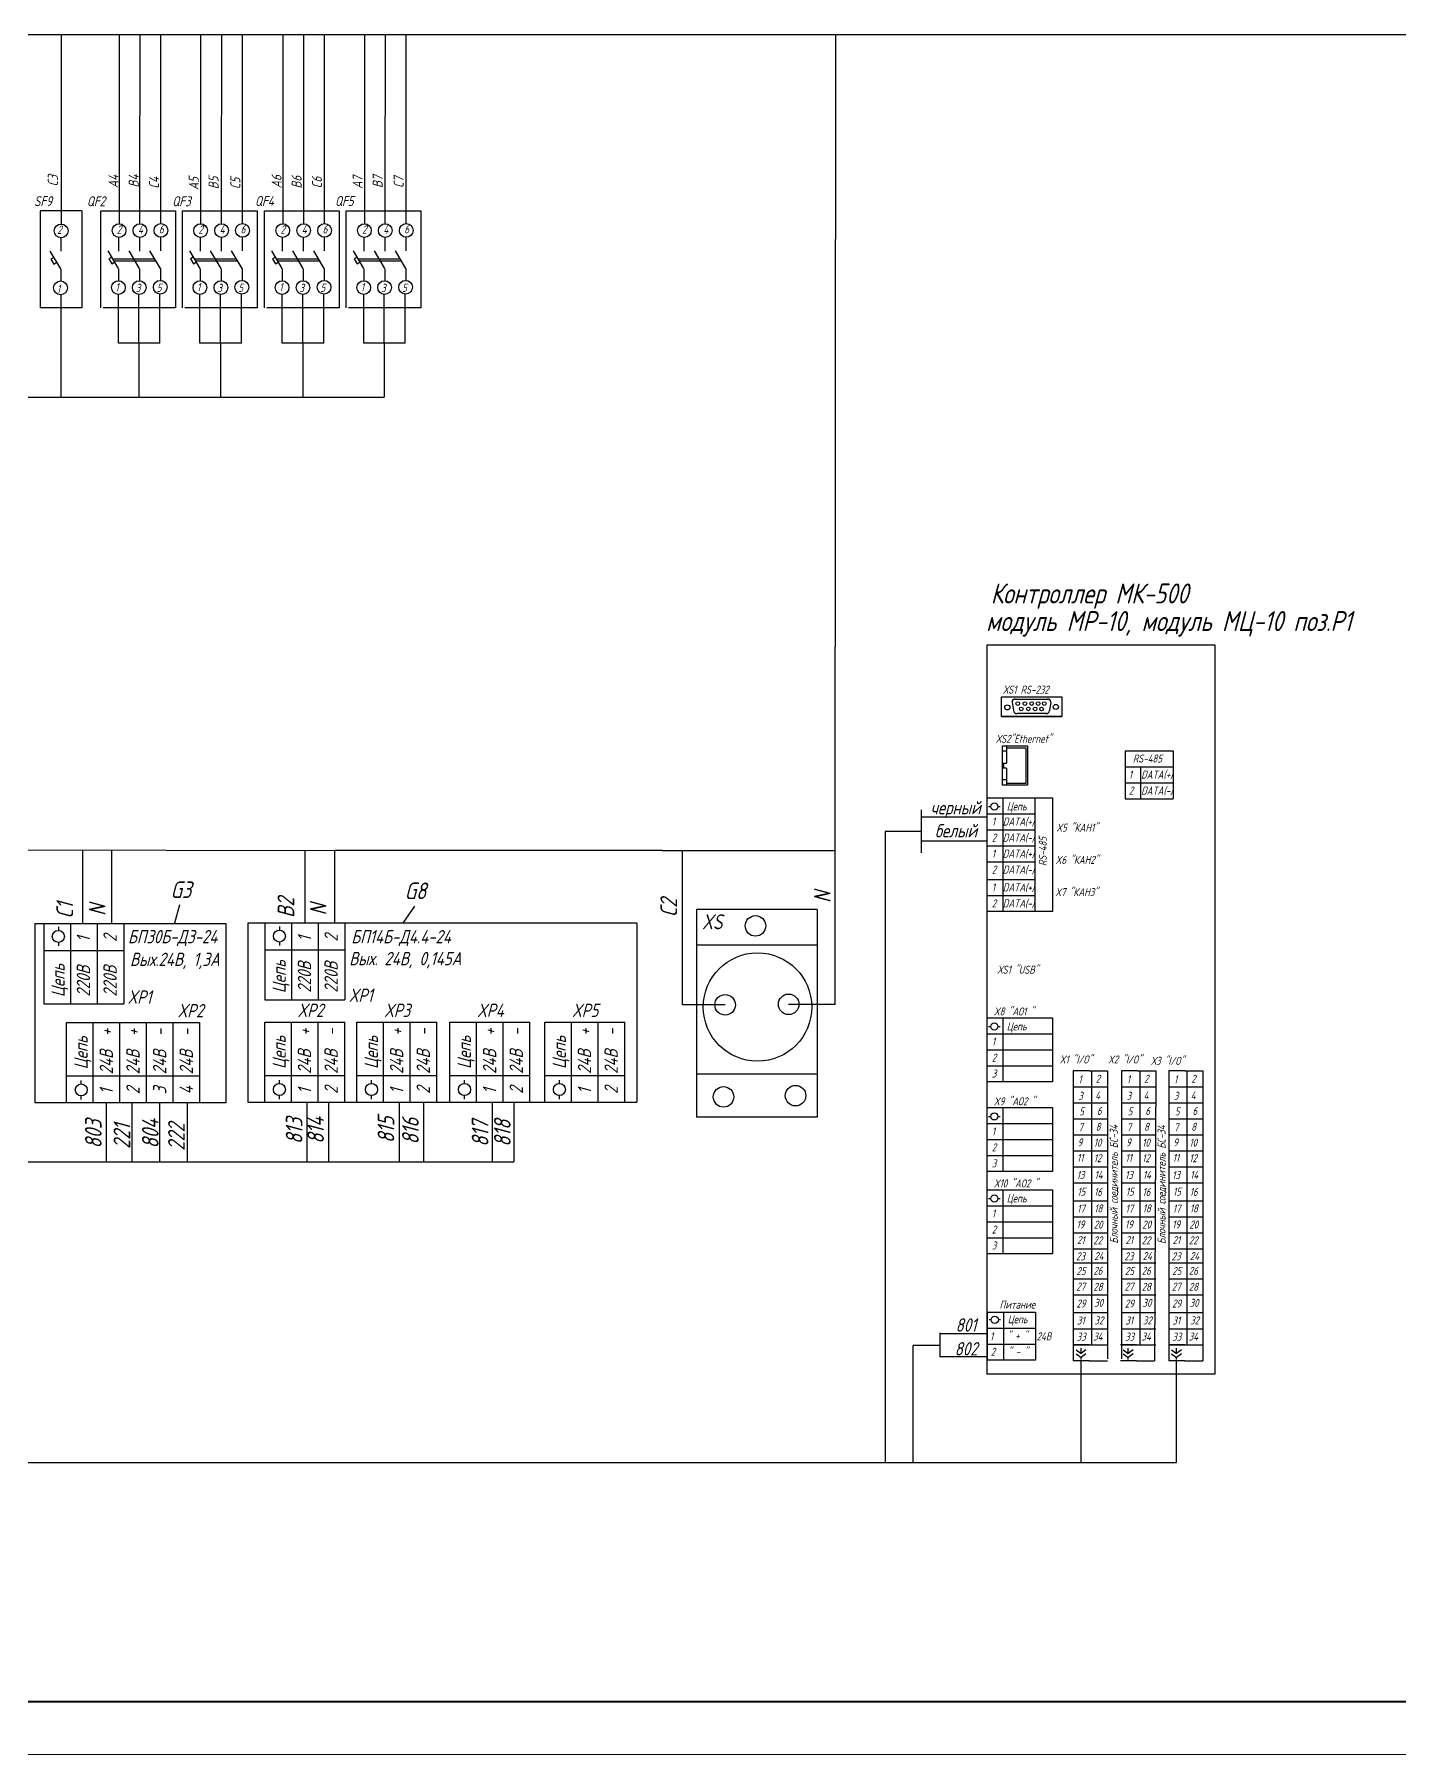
# Model space of a CAD drawing. Extents: x 88 to 760, y 580 to 1055.
# Drawn here: x 236.3 to 441.1, y 580.3 to 838.3 of the extents above; entities that cross this region are included whole.
import ezdxf

# ---------------------------------------------------------------- set-up
doc = ezdxf.new("R2010")
doc.units = 0
doc.header["$LTSCALE"] = 20
doc.header["$MEASUREMENT"] = 0
doc.layers.get('0').update_dxf_attribs({"linetype": 'CONTINUOUS'})
doc.layers.add('1', color=7, linetype='CONTINUOUS')
doc.layers.add('АСУТП', color=7, linetype='CONTINUOUS')
for name, color, linetype, lineweight in [('MAIN', 7, 'CONTINUOUS', 50), ('Основная', 7, 'CONTINUOUS', 50), ('Тонкая', 7, 'CONTINUOUS', 20)]:
    doc.layers.add(name, color=color, linetype=linetype, lineweight=lineweight)
doc.styles.add('GOST тип А', font='', dxfattribs={"oblique": 15})
doc.styles.get("Standard").update_dxf_attribs({"font": '', "oblique": 15, "height": 2.5})
doc.styles.add('АСУТП', font='', dxfattribs={"oblique": 15})
doc.styles.add('стиль1', font='isocpeur.ttf', dxfattribs={"width": 0.8, "oblique": 15, "height": 3.5})
doc.styles.get('GOST тип А').set_extended_font_data('GOST type A')
doc.styles.get('Standard').set_extended_font_data('GOST type A')
doc.styles.get('АСУТП').set_extended_font_data('GOST type A')

msp = doc.modelspace()

# ---------------------------------------------------------------- linework, layer by layer
at = {"ltscale": 0.1}
for p, q in [((240.35, 838.3, 1), (240.35, 809.85, 1)), ((240.29, 799.27, 1), (240.29, 783.89, 1))]:
    msp.add_line(p, q, dxfattribs=at)
for p, q in [((249.08, 809.88, 1), (249.08, 838.3, 1)), ((255.31, 809.93, 1), (255.31, 838.3, 1)), ((261.32, 809.88, 1), (261.32, 838.3, 1)), ((267.55, 809.93, 1), (267.55, 838.3, 1)), ((273.63, 809.88, 1), (273.63, 838.3, 1)), ((276.72, 809.89, 1), (276.72, 838.3, 1)), ((279.86, 809.93, 1), (279.86, 838.3, 1)), ((285.87, 809.88, 1), (285.87, 838.3, 1)), ((292.1, 809.93, 1), (292.1, 838.3, 1)), ((252.17, 809.89, 1), (252.17, 813.98, 1)), ((264.41, 809.89, 1), (264.41, 813.98, 1)), ((288.96, 809.89, 1), (288.96, 813.98, 1)), ((237.22, 811.84, 1), (237.22, 797.3, 1)), ((243.44, 811.84, 1), (237.22, 811.84, 1)), ((246.32, 797.3, 1), (246.32, 811.84, 1)), ((246.32, 811.84, 1), (257.49, 811.84, 1)), ((257.49, 811.84, 1), (257.49, 797.3, 1)), ((258.56, 797.3, 1), (258.56, 811.84, 1)), ((258.56, 811.84, 1), (269.73, 811.84, 1)), ((269.73, 811.84, 1), (269.73, 797.3, 1)), ((270.87, 797.3, 1), (270.87, 811.84, 1)), ((270.87, 811.84, 1), (282.05, 811.84, 1)), ((282.05, 811.84, 1), (282.05, 797.3, 1)), ((283.11, 797.3, 1), (283.11, 811.84, 1)), ((283.11, 811.84, 1), (294.29, 811.84, 1)), ((294.29, 811.84, 1), (294.29, 797.3, 1)), ((240.28, 807.79, 1), (240.28, 805.76, 1)), ((248.95, 807.83, 1), (248.95, 805.8, 1)), ((252.09, 807.83, 1), (252.09, 805.8, 1)), ((255.24, 807.87, 1), (255.24, 805.84, 1)), ((261.19, 807.83, 1), (261.19, 805.8, 1)), ((264.33, 807.83, 1), (264.33, 805.8, 1)), ((267.48, 807.87, 1), (267.48, 805.84, 1)), ((273.51, 807.83, 1), (273.51, 805.8, 1)), ((276.64, 807.83, 1), (276.64, 805.8, 1)), ((279.79, 807.87, 1), (279.79, 805.84, 1)), ((285.75, 807.83, 1), (285.75, 805.8, 1)), ((288.89, 807.83, 1), (288.89, 805.8, 1)), ((292.03, 807.87, 1), (292.03, 805.84, 1)), ((240.28, 803.13, 1), (238.72, 805.8, 1)), ((248.95, 803.17, 1), (247.39, 805.84, 1)), ((252.09, 803.17, 1), (250.53, 805.84, 1)), ((255.24, 803.17, 1), (253.67, 805.84, 1)), ((261.19, 803.17, 1), (259.63, 805.84, 1)), ((264.33, 803.17, 1), (262.77, 805.84, 1)), ((267.48, 803.17, 1), (265.91, 805.84, 1)), ((273.51, 803.17, 1), (271.95, 805.84, 1)), ((276.64, 803.17, 1), (275.08, 805.84, 1)), ((279.79, 803.17, 1), (278.23, 805.84, 1)), ((285.75, 803.17, 1), (284.19, 805.84, 1)), ((288.89, 803.17, 1), (287.32, 805.84, 1)), ((292.03, 803.17, 1), (290.47, 805.84, 1)), ((239.26, 804.84, 1), (238.83, 804.6, 1)), ((238.83, 804.6, 1), (239.28, 803.85, 1)), ((239.28, 803.85, 1), (239.7, 804.11, 1)), ((240.28, 803.09, 1), (240.28, 801.3, 1)), ((247.93, 804.88, 1), (247.5, 804.64, 1)), ((247.5, 804.64, 1), (247.96, 803.89, 1)), ((247.96, 803.89, 1), (248.37, 804.15, 1)), ((248.11, 804.62, 1), (251.25, 804.62, 1)), ((248.27, 804.35, 1), (251.4, 804.35, 1)), ((248.95, 803.13, 1), (248.95, 801.34, 1)), ((251.25, 804.62, 1), (254.39, 804.62, 1)), ((251.42, 804.35, 1), (254.55, 804.35, 1)), ((252.09, 803.13, 1), (252.09, 801.34, 1)), ((255.24, 803.17, 1), (255.24, 801.38, 1)), ((260.17, 804.88, 1), (259.74, 804.64, 1)), ((259.74, 804.64, 1), (260.2, 803.89, 1)), ((260.2, 803.89, 1), (260.61, 804.15, 1)), ((260.35, 804.62, 1), (263.49, 804.62, 1)), ((260.52, 804.35, 1), (263.64, 804.35, 1)), ((261.19, 803.13, 1), (261.19, 801.34, 1)), ((263.49, 804.62, 1), (266.63, 804.62, 1)), ((263.66, 804.35, 1), (266.79, 804.35, 1)), ((264.33, 803.13, 1), (264.33, 801.34, 1)), ((267.48, 803.17, 1), (267.48, 801.38, 1)), ((272.49, 804.88, 1), (272.06, 804.64, 1)), ((272.06, 804.64, 1), (272.51, 803.89, 1)), ((272.51, 803.89, 1), (272.92, 804.15, 1)), ((272.66, 804.62, 1), (275.8, 804.62, 1)), ((272.83, 804.35, 1), (275.96, 804.35, 1)), ((273.51, 803.13, 1), (273.51, 801.34, 1)), ((275.8, 804.62, 1), (278.94, 804.62, 1)), ((275.97, 804.35, 1), (279.1, 804.35, 1)), ((276.64, 803.13, 1), (276.64, 801.34, 1)), ((279.79, 803.17, 1), (279.79, 801.38, 1)), ((284.73, 804.88, 1), (284.3, 804.64, 1)), ((284.3, 804.64, 1), (284.75, 803.89, 1)), ((284.75, 803.89, 1), (285.17, 804.15, 1)), ((284.9, 804.62, 1), (288.04, 804.62, 1)), ((285.07, 804.35, 1), (288.2, 804.35, 1)), ((285.75, 803.13, 1), (285.75, 801.34, 1)), ((288.04, 804.62, 1), (291.18, 804.62, 1)), ((288.21, 804.35, 1), (291.34, 804.35, 1)), ((288.89, 803.13, 1), (288.89, 801.34, 1)), ((292.03, 803.17, 1), (292.03, 801.38, 1)), ((243.44, 797.3, 1), (237.22, 797.3, 1)), ((257.49, 797.3, 1), (246.65, 797.3, 1)), ((248.93, 791.96, 1), (248.93, 799.29, 1)), ((252.02, 791.96, 1), (252.02, 799.29, 1)), ((255.16, 791.96, 1), (255.16, 799.33, 1)), ((269.73, 797.3, 1), (258.89, 797.3, 1)), ((261.17, 791.96, 1), (261.17, 799.29, 1)), ((264.26, 791.96, 1), (264.26, 799.29, 1)), ((267.4, 791.96, 1), (267.4, 799.33, 1)), ((282.05, 797.3, 1), (271.21, 797.3, 1)), ((273.48, 791.96, 1), (273.48, 799.29, 1)), ((276.57, 791.96, 1), (276.57, 799.29, 1)), ((279.72, 791.96, 1), (279.72, 799.33, 1)), ((294.29, 797.3, 1), (283.45, 797.3, 1)), ((285.73, 791.96, 1), (285.73, 799.29, 1)), ((288.81, 791.96, 1), (288.81, 799.29, 1)), ((291.96, 791.96, 1), (291.96, 799.33, 1)), ((243.53, 715.96, 1), (243.53, 704.91, 1)), ((247.9, 715.91, 1), (247.9, 704.91, 1)), ((276.93, 704.97, 1), (276.93, 715.92, 1)), ((281.41, 704.97, 1), (281.41, 715.91, 1)), ((335.61, 707.03, 1), (335.61, 675.88, 1)), ((353.7, 707.03, 1), (335.61, 707.03, 1)), ((277.17, 678.05, 1), (277.17, 669.21, 1)), ((280.42, 678.05, 1), (280.42, 669.21, 1)), ((291.04, 678.05, 1), (291.04, 669.21, 1)), ((304.99, 678.05, 1), (304.99, 669.21, 1)), ((308.24, 678.05, 1), (308.24, 669.21, 1)), ((353.7, 675.88, 1), (335.61, 675.88, 1)), ((372.15, 643.44, 1), (379.15, 643.44, 1)), ((372.15, 640, 1), (379.24, 640, 1))]:
    msp.add_line(p, q)
at = {"lineweight": 30}
for p, q in [((379.15, 746.68, 1), (379.15, 637.33, 1)), ((413.43, 746.68, 1), (379.15, 746.68, 1)), ((413.43, 637.33, 1), (413.43, 746.68, 1)), ((379.44, 722.48, 1), (379.75, 722.48, 1)), ((380.83, 722.48, 1), (381.15, 722.48, 1)), ((239.93, 704.43, 1), (239.93, 703.9, 1)), ((273.08, 704.49, 1), (273.08, 703.96, 1)), ((239.93, 702.1, 1), (239.93, 701.58, 1)), ((273.08, 702.16, 1), (273.08, 701.64, 1)), ((379.44, 689.49, 1), (379.75, 689.49, 1)), ((380.83, 689.49, 1), (381.15, 689.49, 1)), ((243.37, 680.88, 1), (243.37, 681.4, 1)), ((273.08, 680.94, 1), (273.08, 681.46, 1)), ((286.89, 680.94, 1), (286.89, 681.46, 1)), ((300.84, 680.94, 1), (300.84, 681.46, 1)), ((315.07, 680.94, 1), (315.07, 681.46, 1)), ((243.37, 678.55, 1), (243.37, 679.08, 1)), ((273.08, 678.61, 1), (273.08, 679.14, 1)), ((286.89, 678.61, 1), (286.89, 679.14, 1)), ((300.84, 678.61, 1), (300.84, 679.14, 1)), ((315.07, 678.61, 1), (315.07, 679.14, 1)), ((379.44, 676.01, 1), (379.75, 676.01, 1)), ((380.83, 676.01, 1), (381.15, 676.01, 1)), ((379.44, 663.69, 1), (379.75, 663.69, 1)), ((380.83, 663.69, 1), (381.15, 663.69, 1)), ((379.81, 645.49, 1), (379.5, 645.49, 1)), ((381.21, 645.49, 1), (380.89, 645.49, 1)), ((413.43, 637.33, 1), (379.15, 637.33, 1))]:
    msp.add_line(p, q, dxfattribs=at)
at = {"lineweight": 30, "ltscale": 0.5}
for p, q in [((399.91, 730.85, 1), (399.91, 723.64, 1)), ((399.91, 730.85, 1), (407.11, 730.85, 1)), ((407.11, 730.85, 1), (407.11, 723.64, 1)), ((399.91, 728.45, 1), (407.11, 728.45, 1)), ((402.2, 728.45, 1), (402.2, 723.64, 1)), ((379.15, 723.8, 1), (389.03, 723.8, 1)), ((381.55, 723.8, 1), (381.55, 716.59, 1)), ((386.35, 723.8, 1), (386.35, 716.59, 1)), ((389.03, 723.8, 1), (389.03, 716.59, 1)), ((399.91, 723.64, 1), (407.11, 723.64, 1)), ((379.15, 721.4, 1), (386.35, 721.4, 1)), ((369.31, 718.73, 1), (363.91, 718.73, 1)), ((381.55, 718.99, 1), (381.55, 709.39, 1)), ((386.35, 718.99, 1), (386.35, 709.39, 1)), ((389.03, 718.99, 1), (389.03, 709.39, 1)), ((379.15, 716.6, 1), (386.35, 716.6, 1)), ((379.15, 711.53, 1), (386.35, 711.53, 1)), ((381.55, 711.53, 1), (381.55, 706.73, 1)), ((386.35, 711.53, 1), (386.35, 706.73, 1)), ((389.03, 711.53, 1), (389.03, 706.73, 1)), ((237.74, 704.91, 1), (237.74, 692.91, 1)), ((241.74, 704.91, 1), (241.74, 692.91, 1)), ((249.74, 704.91, 1), (249.74, 692.91, 1)), ((270.89, 704.97, 1), (270.89, 693.49, 1)), ((274.89, 704.97, 1), (274.89, 693.49, 1)), ((282.89, 704.97, 1), (282.89, 693.49, 1)), ((389.03, 706.73, 1), (379.15, 706.73, 1)), ((237.74, 700.91, 1), (249.74, 700.91, 1)), ((270.89, 700.97, 1), (282.89, 700.97, 1)), ((237.74, 692.91, 1), (249.74, 692.91, 1)), ((270.89, 693.49, 1), (282.89, 693.49, 1)), ((241.17, 678.07, 1), (241.17, 690.07, 1)), ((241.17, 690.07, 1), (261.17, 690.07, 1)), ((245.17, 678.07, 1), (245.17, 690.07, 1)), ((261.17, 678.07, 1), (261.17, 690.07, 1)), ((270.89, 678.13, 1), (270.89, 690.13, 1)), ((270.89, 690.13, 1), (282.89, 690.13, 1)), ((274.89, 678.13, 1), (274.89, 690.13, 1)), ((282.89, 678.13, 1), (282.89, 690.13, 1)), ((284.7, 678.13, 1), (284.7, 690.13, 1)), ((284.7, 690.13, 1), (296.7, 690.13, 1)), ((288.7, 678.13, 1), (288.7, 690.13, 1)), ((296.7, 678.13, 1), (296.7, 690.13, 1)), ((298.65, 678.13, 1), (298.65, 690.13, 1)), ((298.65, 690.13, 1), (310.65, 690.13, 1)), ((302.65, 678.13, 1), (302.65, 690.13, 1)), ((310.65, 678.13, 1), (310.65, 690.13, 1)), ((312.88, 678.13, 1), (312.88, 690.13, 1)), ((312.88, 690.13, 1), (324.88, 690.13, 1)), ((316.88, 678.13, 1), (316.88, 690.13, 1)), ((324.88, 678.13, 1), (324.88, 690.13, 1)), ((379.15, 690.8, 1), (389.03, 690.8, 1)), ((381.55, 690.8, 1), (381.55, 681.2, 1)), ((389.03, 690.8, 1), (389.03, 681.2, 1)), ((379.15, 688.4, 1), (389.03, 688.4, 1)), ((241.17, 682.07, 1), (261.17, 682.07, 1)), ((270.89, 682.13, 1), (282.89, 682.13, 1)), ((284.7, 682.13, 1), (296.7, 682.13, 1)), ((298.65, 682.13, 1), (310.65, 682.13, 1)), ((312.88, 682.13, 1), (324.88, 682.13, 1)), ((389.03, 681.2, 1), (379.15, 681.2, 1)), ((394.52, 682.82, 1), (397.25, 682.82, 1)), ((394.85, 682.82, 1), (394.85, 641.73, 1)), ((401.78, 682.82, 1), (404.51, 682.82, 1)), ((402.11, 682.82, 1), (402.11, 641.73, 1)), ((408.86, 682.82, 1), (411.58, 682.82, 1)), ((409.18, 682.82, 1), (409.18, 641.73, 1)), ((379.15, 677.33, 1), (389.03, 677.33, 1)), ((381.55, 677.33, 1), (381.55, 667.73, 1)), ((389.03, 677.33, 1), (389.03, 667.73, 1)), ((379.15, 674.93, 1), (389.03, 674.93, 1)), ((389.03, 667.73, 1), (379.15, 667.73, 1)), ((379.15, 665.01, 1), (389.03, 665.01, 1)), ((381.55, 665.01, 1), (381.55, 655.41, 1)), ((389.03, 665.01, 1), (389.03, 655.41, 1)), ((379.15, 662.61, 1), (389.03, 662.61, 1)), ((389.03, 655.41, 1), (379.15, 655.41, 1)), ((379.24, 646.65, 1), (386.44, 646.65, 1)), ((379.24, 646.65, 1), (379.24, 639.45, 1)), ((381.64, 646.65, 1), (381.64, 639.45, 1)), ((386.44, 646.65, 1), (386.44, 639.45, 1)), ((379.24, 644.25, 1), (386.44, 644.25, 1)), ((394.52, 641.73, 1), (397.25, 641.73, 1)), ((401.6, 641.73, 1), (404.32, 641.73, 1)), ((408.86, 641.73, 1), (411.58, 641.73, 1)), ((386.44, 639.45, 1), (379.24, 639.45, 1)), ((394.52, 639.33, 1), (397.25, 639.33, 1)), ((401.6, 639.33, 1), (404.32, 639.33, 1)), ((408.86, 639.33, 1), (411.58, 639.33, 1))]:
    msp.add_line(p, q, dxfattribs=at)
at = {"ltscale": 0.5}
for p, q in [((399.91, 726.05, 1), (407.11, 726.05, 1)), ((399.91, 726.04, 1), (407.11, 726.04, 1)), ((369.31, 721.99, 1), (369.31, 715.55, 1)), ((379.15, 720.87, 1), (369.31, 720.87, 1)), ((379.17, 717.29, 1), (369.42, 717.29, 1)), ((379.15, 719, 1), (386.35, 719, 1)), ((379.15, 718.99, 1), (386.35, 718.99, 1)), ((379.15, 714.19, 1), (386.35, 714.19, 1)), ((379.15, 714.19, 1), (386.35, 714.19, 1)), ((379.15, 709.13, 1), (386.35, 709.13, 1)), ((379.15, 709.13, 1), (386.35, 709.13, 1)), ((245.74, 704.91, 1), (245.74, 692.91, 1)), ((278.89, 704.97, 1), (278.89, 693.49, 1)), ((249.17, 678.07, 1), (249.17, 690.07, 1)), ((257.17, 678.07, 1), (257.17, 690.07, 1)), ((278.89, 678.13, 1), (278.89, 690.13, 1)), ((292.7, 678.13, 1), (292.7, 690.13, 1)), ((306.65, 678.13, 1), (306.65, 690.13, 1)), ((320.88, 678.13, 1), (320.88, 690.13, 1)), ((379.15, 686, 1), (389.03, 686, 1)), ((379.15, 683.6, 1), (389.03, 683.6, 1)), ((379.15, 672.53, 1), (389.03, 672.53, 1)), ((379.15, 670.13, 1), (389.03, 670.13, 1)), ((379.15, 660.21, 1), (389.03, 660.21, 1)), ((379.15, 657.81, 1), (389.03, 657.81, 1)), ((379.24, 641.85, 1), (386.44, 641.85, 1))]:
    msp.add_line(p, q, dxfattribs=at)
at = {"color": 7, "linetype": 'Continuous'}
msp.add_line((258.09, 707.74, 1), (257.35, 704.99, 1), dxfattribs=at)
at = {"linetype": 'Continuous', "lineweight": 30}
for p, q in [((236.39, 704.91, 1), (236.39, 678.07, 1)), ((265.08, 704.91, 1), (236.39, 704.91, 1)), ((265.08, 678.07, 1), (265.08, 704.91, 1)), ((268.34, 704.97, 1), (268.34, 678.13, 1)), ((326.67, 704.97, 1), (268.34, 704.97, 1)), ((326.67, 704.97, 1), (326.67, 678.13, 1)), ((236.39, 678.07, 1), (265.08, 678.07, 1)), ((268.34, 678.13, 1), (326.67, 678.13, 1))]:
    msp.add_line(p, q, dxfattribs=at)
at = {"lineweight": -3, "ltscale": 0.5}
msp.add_line((253.17, 678.07, 1), (253.17, 690.07, 1), dxfattribs=at)
for centre, radius in [((240.35, 808.82, 1), 1.03), ((249.03, 808.86, 1), 1.03), ((252.17, 808.86, 1), 1.03), ((255.31, 808.9, 1), 1.03), ((261.27, 808.86, 1), 1.03), ((264.41, 808.86, 1), 1.03), ((267.55, 808.9, 1), 1.03), ((273.58, 808.86, 1), 1.03), ((276.72, 808.86, 1), 1.03), ((279.86, 808.9, 1), 1.03), ((285.82, 808.86, 1), 1.03), ((288.96, 808.86, 1), 1.03), ((292.1, 808.9, 1), 1.03), ((240.26, 800.28, 1), 1.03), ((248.93, 800.32, 1), 1.03), ((252.07, 800.32, 1), 1.03), ((255.21, 800.36, 1), 1.03), ((261.17, 800.32, 1), 1.03), ((264.31, 800.32, 1), 1.03), ((267.45, 800.36, 1), 1.03), ((273.48, 800.32, 1), 1.03), ((276.62, 800.32, 1), 1.03), ((279.77, 800.36, 1), 1.03), ((285.73, 800.32, 1), 1.03), ((288.86, 800.32, 1), 1.03), ((292.01, 800.36, 1), 1.03), ((344.47, 704.58, 1), 1.54), ((339.92, 692.74, 1), 1.54), ((349.44, 692.82, 1), 1.54), ((339.68, 678.93, 1), 1.54), ((350.48, 679.12, 1), 1.54)]:
    msp.add_circle(centre, radius)
at = {"linetype": 'Continuous', "lineweight": 30}
for centre, radius in [((380.29, 722.48, 1), 0.54), ((239.93, 703, 1), 0.9), ((273.08, 703.06, 1), 0.9), ((380.29, 689.49, 1), 0.54), ((243.37, 679.98, 1), 0.9), ((273.08, 680.04, 1), 0.9), ((286.89, 680.04, 1), 0.9), ((300.84, 680.04, 1), 0.9), ((315.07, 680.04, 1), 0.9), ((380.29, 676.01, 1), 0.54), ((380.29, 663.69, 1), 0.54), ((380.35, 645.49, 1), 0.54)]:
    msp.add_circle(centre, radius, dxfattribs=at)
at = {"layer": '1', "color": 7, "linetype": 'Continuous', "lineweight": 30}
for p, q in [((183.85, 838.3, 1), (321.46, 838.3, 1)), ((321.46, 838.3, 1), (612.43, 838.3, 1)), ((356.42, 715.91, 1), (356.51, 838.14, 1)), ((160.83, 783.89, 1), (288.81, 783.89, 1)), ((382.96, 738.13, 1), (383.16, 736.88, 1)), ((383.31, 738.6, 1), (388.4, 738.6, 1)), ((388.75, 738.13, 1), (388.54, 736.88, 1)), ((381.34, 735.98, 1), (390.39, 735.98, 1)), ((388.08, 736.42, 1), (383.71, 736.42, 1)), ((382.11, 730.79, 1), (381.5, 730.79, 1)), ((382.11, 731.59, 1), (382.11, 729.01, 1)), ((381.66, 729.01, 1), (382.11, 729.01, 1)), ((381.66, 729.01, 1), (381.66, 728.25, 1)), ((382.11, 728.25, 1), (381.66, 728.25, 1)), ((382.11, 728.25, 1), (382.11, 725.68, 1)), ((382.11, 726.48, 1), (381.5, 726.48, 1)), ((363.91, 718.73, 1), (363.91, 624.08, 1)), ((153.3, 716.07, 1), (281.41, 715.91, 1)), ((330.49, 715.91, 1), (281.41, 715.91, 1)), ((330.49, 715.91, 1), (356.42, 715.91, 1)), ((156.79, 669.21, 1), (308.24, 669.21, 1)), ((308.24, 669.21, 1), (308.24, 669.21, 1)), ((372.15, 639.87, 1), (372.15, 643.53, 1)), ((368.1, 624.08, 1), (368.1, 641.66, 1)), ((372.1, 641.66, 1), (368.1, 641.66, 1)), ((393.29, 624.08, 1), (393.29, 639.33, 1)), ((407.63, 624.08, 1), (407.63, 639.33, 1)), ((132.1, 624.08, 1), (407.63, 624.08, 1))]:
    msp.add_line(p, q, dxfattribs=at)
at = {"layer": '1', "color": 7, "linetype": 'Continuous'}
for p, q in [((252.17, 813.98, 1), (252.19, 838.3, 1)), ((264.41, 813.98, 1), (264.43, 838.3, 1)), ((288.96, 813.98, 1), (288.98, 838.3, 1)), ((243.44, 811.84, 1), (243.44, 797.3, 1)), ((255.16, 791.96, 1), (248.93, 791.96, 1)), ((252.02, 791.96, 1), (252.02, 783.89, 1)), ((267.4, 791.96, 1), (261.17, 791.96, 1)), ((264.26, 791.96, 1), (264.26, 783.89, 1)), ((279.72, 791.96, 1), (273.48, 791.96, 1)), ((276.57, 791.96, 1), (276.57, 783.89, 1)), ((291.96, 791.96, 1), (285.73, 791.96, 1)), ((288.81, 791.96, 1), (288.81, 783.89, 1)), ((382.11, 731.27, 1), (385, 731.27, 1)), ((385, 731.27, 1), (385, 725.92, 1)), ((385, 725.92, 1), (382.11, 725.92, 1)), ((333.51, 692.74, 1), (333.51, 715.91, 1)), ((356.42, 692.82, 1), (356.42, 715.91, 1)), ((353.7, 707.03, 1), (353.7, 675.88, 1)), ((335.61, 701.75, 1), (353.7, 701.75, 1)), ((339.92, 692.74, 1), (333.51, 692.74, 1)), ((349.44, 692.82, 1), (356.42, 692.82, 1)), ((335.61, 682.37, 1), (353.7, 682.37, 1)), ((294.71, 678.05, 1), (294.71, 669.21, 1))]:
    msp.add_line(p, q, dxfattribs=at)
at = {"layer": '1', "color": 7, "linetype": 'Continuous', "lineweight": 30, "elevation": 1}
for points in [[(381.34, 738.93), (390.39, 738.93), (390.39, 735.98), (381.34, 735.98)], [(385.28, 731.59), (385.28, 725.68), (381.5, 725.68), (381.5, 731.59)]]:
    msp.add_lwpolyline(points, close=True, dxfattribs=at)
at = {"layer": '1', "color": 7, "linetype": 'Continuous', "lineweight": 30}
for centre in [(383.81, 737.93, 1), (384.87, 737.93, 1), (385.89, 737.93, 1), (386.85, 737.92, 1), (387.78, 737.92, 1), (384.33, 737.12, 1), (385.39, 737.12, 1), (386.41, 737.12, 1), (387.37, 737.11, 1)]:
    msp.add_circle(centre, 0.277, dxfattribs=at)
at = {"layer": '1', "color": 7, "linetype": 'Continuous'}
for centre, radius in [((382.24, 737.35, 1), 0.381), ((389.51, 737.43, 1), 0.381), ((344.78, 692.41, 1), 8.13)]:
    msp.add_circle(centre, radius, dxfattribs=at)
at = {"layer": '1', "color": 7, "linetype": 'Continuous', "lineweight": 30}
for centre, radius, start, end in [((383.37, 738.19, 1), 0.42, 81.433, 188.1188), ((388.33, 738.19, 1), 0.42, 351.8812, 98.567), ((383.67, 736.92, 1), 0.506, 185.1215, 275.1957), ((388.04, 736.92, 1), 0.506, 264.8043, 354.8785)]:
    msp.add_arc(centre, radius, start, end, dxfattribs=at)
at = {"layer": 'MAIN', "color": 7, "linetype": 'Continuous', "lineweight": -3}
for p, q in [((293.35, 707.56, 1), (291.56, 704.96, 1)), ((247.12, 678.07, 1), (247.12, 669.21, 1)), ((250.94, 678.07, 1), (250.94, 669.21, 1)), ((255.1, 678.07, 1), (255.1, 669.21, 1)), ((259.24, 678.12, 1), (259.24, 669.21, 1))]:
    msp.add_line(p, q, dxfattribs=at)
at = {"layer": 'АСУТП', "lineweight": 30, "ltscale": 0.5}
for p, q in [((392.12, 682.82, 1), (392.12, 639.33, 1)), ((394.52, 682.82, 1), (392.12, 682.82, 1)), ((397.25, 682.82, 1), (397.25, 639.65, 1)), ((399.38, 682.82, 1), (399.38, 639.65, 1)), ((401.78, 682.82, 1), (399.38, 682.82, 1)), ((404.51, 682.82, 1), (404.32, 639.33, 1)), ((406.46, 682.82, 1), (406.46, 639.33, 1)), ((408.86, 682.82, 1), (406.46, 682.82, 1)), ((411.58, 682.82, 1), (411.58, 639.33, 1)), ((392.12, 641.73, 1), (397.25, 641.73, 1)), ((394.52, 641.73, 1), (392.12, 641.73, 1)), ((392.55, 641, 1), (393.29, 640.46, 1)), ((392.55, 640.4, 1), (393.29, 639.86, 1)), ((394.03, 641, 1), (393.29, 640.46, 1)), ((394.03, 640.4, 1), (393.29, 639.86, 1)), ((401.6, 641.73, 1), (399.2, 641.73, 1)), ((399.38, 641.73, 1), (404.51, 641.73, 1)), ((399.62, 641, 1), (400.37, 640.46, 1)), ((399.62, 640.4, 1), (400.37, 639.86, 1)), ((401.11, 641, 1), (400.37, 640.46, 1)), ((401.11, 640.4, 1), (400.37, 639.86, 1)), ((406.46, 641.73, 1), (411.58, 641.73, 1)), ((408.86, 641.73, 1), (406.46, 641.73, 1)), ((406.88, 641, 1), (407.63, 640.46, 1)), ((406.88, 640.4, 1), (407.63, 639.86, 1)), ((408.37, 641, 1), (407.63, 640.46, 1)), ((408.37, 640.4, 1), (407.63, 639.86, 1)), ((394.52, 639.33, 1), (392.12, 639.33, 1)), ((401.6, 639.33, 1), (399.2, 639.33, 1)), ((408.86, 639.33, 1), (406.46, 639.33, 1))]:
    msp.add_line(p, q, dxfattribs=at)
at = {"layer": 'АСУТП', "ltscale": 0.5}
for p, q in [((392.12, 680.42, 1), (397.25, 680.42, 1)), ((399.38, 680.42, 1), (404.51, 680.42, 1)), ((406.46, 680.42, 1), (411.58, 680.42, 1)), ((392.12, 678.02, 1), (397.25, 678.02, 1)), ((399.38, 678.02, 1), (404.51, 678.02, 1)), ((406.46, 678.02, 1), (411.58, 678.02, 1)), ((392.12, 675.62, 1), (397.25, 675.62, 1)), ((399.38, 675.62, 1), (404.51, 675.62, 1)), ((406.46, 675.62, 1), (411.58, 675.62, 1)), ((392.12, 673.22, 1), (397.25, 673.22, 1)), ((399.38, 673.22, 1), (404.51, 673.22, 1)), ((406.46, 673.22, 1), (411.58, 673.22, 1)), ((392.12, 670.82, 1), (397.25, 670.82, 1)), ((392.12, 668.42, 1), (397.25, 668.42, 1)), ((399.38, 670.82, 1), (404.51, 670.82, 1)), ((399.38, 668.42, 1), (404.51, 668.42, 1)), ((406.46, 670.82, 1), (411.58, 670.82, 1)), ((406.46, 668.42, 1), (411.58, 668.42, 1)), ((392.12, 666.02, 1), (397.25, 666.02, 1)), ((399.38, 666.02, 1), (404.51, 666.02, 1)), ((406.46, 666.02, 1), (411.58, 666.02, 1)), ((392.12, 663.33, 1), (397.25, 663.33, 1)), ((399.38, 663.33, 1), (404.51, 663.33, 1)), ((406.46, 663.33, 1), (411.58, 663.33, 1)), ((392.12, 660.93, 1), (397.25, 660.93, 1)), ((399.38, 660.93, 1), (404.51, 660.93, 1)), ((406.46, 660.93, 1), (411.58, 660.93, 1)), ((392.12, 658.53, 1), (397.25, 658.53, 1)), ((399.38, 658.53, 1), (404.51, 658.53, 1)), ((406.46, 658.53, 1), (411.58, 658.53, 1)), ((392.12, 656.13, 1), (397.25, 656.13, 1)), ((399.38, 656.13, 1), (404.51, 656.13, 1)), ((406.46, 656.13, 1), (411.58, 656.13, 1)), ((392.12, 654.02, 1), (397.25, 654.02, 1)), ((399.38, 654.02, 1), (404.51, 654.02, 1)), ((406.46, 654.02, 1), (411.58, 654.02, 1)), ((392.12, 651.62, 1), (397.25, 651.62, 1)), ((399.38, 651.62, 1), (404.51, 651.62, 1)), ((406.46, 651.62, 1), (411.58, 651.62, 1)), ((392.12, 649.22, 1), (397.25, 649.22, 1)), ((399.38, 649.22, 1), (404.51, 649.22, 1)), ((406.46, 649.22, 1), (411.58, 649.22, 1)), ((397.25, 646.53, 1), (392.12, 646.53, 1)), ((404.51, 646.53, 1), (399.38, 646.53, 1)), ((411.58, 646.53, 1), (406.46, 646.53, 1)), ((392.12, 644.13, 1), (397.25, 644.13, 1)), ((399.38, 644.13, 1), (404.51, 644.13, 1)), ((406.46, 644.13, 1), (411.58, 644.13, 1)), ((392.12, 641.73, 1), (397.25, 641.73, 1)), ((399.38, 641.73, 1), (404.51, 641.73, 1)), ((406.46, 641.73, 1), (411.58, 641.73, 1))]:
    msp.add_line(p, q, dxfattribs=at)
at = {"layer": 'АСУТП', "lineweight": 30}
for p, q in [((393.29, 640.46, 1), (393.29, 641.25, 1)), ((400.37, 640.46, 1), (400.37, 641.25, 1)), ((407.63, 640.46, 1), (407.63, 641.25, 1)), ((393.29, 639.54, 1), (393.29, 639.86, 1)), ((400.37, 639.54, 1), (400.37, 639.86, 1)), ((407.63, 639.54, 1), (407.63, 639.86, 1))]:
    msp.add_line(p, q, dxfattribs=at)
at = {"layer": 'Основная', "lineweight": 40}
msp.add_line((100.84, 588.26, 1), (752.06, 588.28, 1), dxfattribs=at)
at = {"layer": 'Тонкая'}
msp.add_line((88.06, 580.28, 1), (760.06, 580.28, 1), dxfattribs=at)

# ---------------------------------------------------------------- texts
at = {"linetype": 'Continuous', "oblique": 15}
for s, height, p in [('C3', 1.5, (239.86, 815.48, 1)), ('A4', 1.5, (248.94, 815.23, 1)), ('B4', 1.5, (251.99, 815.32, 1)), ('C4', 1.5, (255.03, 815.14, 1)), ('A5', 1.5, (260.99, 814.93, 1)), ('B5', 1.5, (263.95, 815.07, 1)), ('C5', 1.5, (267.22, 815.07, 1)), ('A6', 1.5, (273.41, 815.21, 1)), ('B6', 1.5, (276.42, 815.17, 1)), ('C6', 1.5, (279.46, 815.2, 1)), ('A7', 1.5, (285.55, 815.12, 1)), ('B7', 1.5, (288.57, 815.25, 1)), ('C7', 1.5, (291.71, 815.25, 1)), ('RS-485', 1.2, (388.16, 713.54, 1)), ('1', 2, (244.69, 702.17, 1)), ('2', 2, (248.69, 702.17, 1)), ('1', 2, (277.84, 702.23, 1)), ('2', 2, (281.84, 702.23, 1)), ('Цепь', 2, (274.04, 694.48, 1)), ('220В', 2, (277.84, 694.55, 1)), ('220В', 2, (281.84, 694.55, 1)), ('Цепь', 2, (240.89, 693.9, 1)), ('220В', 2, (244.69, 693.96, 1)), ('220В', 2, (248.69, 693.96, 1)), ('24В  +', 2, (248.12, 682.32, 1)), ('24В  +', 2, (252.12, 682.32, 1)), ('24В  -', 2, (256.12, 682.32, 1)), ('24В  -', 2, (260.12, 682.32, 1)), ('24В  +', 2, (277.84, 682.38, 1)), ('24В  -', 2, (281.84, 682.38, 1)), ('24В  +', 2, (291.65, 682.38, 1)), ('24В  -', 2, (295.65, 682.38, 1)), ('24В  +', 2, (305.6, 682.38, 1)), ('24В  -', 2, (309.6, 682.38, 1)), ('24В  +', 2, (319.83, 682.38, 1)), ('24В  -', 2, (323.83, 682.38, 1)), ('Цепь', 2, (244.33, 683.07, 1)), ('Цепь', 2, (274.04, 683.13, 1)), ('Цепь', 2, (287.86, 683.13, 1)), ('Цепь', 2, (301.8, 683.13, 1)), ('Цепь', 2, (316.04, 683.13, 1)), ('1', 2, (248.12, 679.33, 1)), ('2', 2, (252.12, 679.33, 1)), ('3', 2, (256.12, 679.33, 1)), ('4', 2, (260.12, 679.33, 1)), ('1', 2, (277.84, 679.39, 1)), ('2', 2, (281.84, 679.39, 1)), ('1', 2, (291.65, 679.39, 1)), ('2', 2, (295.65, 679.39, 1)), ('1', 2, (305.6, 679.39, 1)), ('2', 2, (309.6, 679.39, 1)), ('1', 2, (319.83, 679.39, 1)), ('2', 2, (323.83, 679.39, 1))]:
    msp.add_text(s, height=height, rotation=90, dxfattribs=at).set_placement(p)
at = {"style": 'стиль1', "oblique": 15, "width": 0.8}
for s, p in [('2', (239.76, 808.37, 1)), ('2', (248.69, 808.41, 1)), ('4', (251.87, 808.41, 1)), ('6', (255.01, 808.45, 1)), ('2', (260.93, 808.41, 1)), ('4', (264.11, 808.41, 1)), ('6', (267.25, 808.45, 1)), ('2', (273.24, 808.41, 1)), ('4', (276.42, 808.41, 1)), ('6', (279.56, 808.45, 1)), ('2', (285.48, 808.41, 1)), ('4', (288.66, 808.41, 1)), ('6', (291.8, 808.45, 1)), ('1', (239.7, 799.51, 1)), ('1', (248.47, 799.75, 1)), ('3', (251.53, 799.64, 1)), ('5', (254.67, 799.68, 1)), ('1', (260.71, 799.75, 1)), ('3', (263.77, 799.64, 1)), ('5', (266.91, 799.68, 1)), ('1', (273.03, 799.75, 1)), ('3', (276.08, 799.64, 1)), ('5', (279.22, 799.68, 1)), ('1', (285.27, 799.75, 1)), ('3', (288.32, 799.64, 1)), ('5', (291.46, 799.68, 1))]:
    msp.add_text(s, height=1.25, dxfattribs=at).set_placement(p)
at = {"linetype": 'Continuous', "oblique": 15}
for s, p in [('ХS1 RS-232', (381.62, 739.41, 1)), ('ХS2"Ethernet"', (380.54, 732.04, 1)), ('RS-485', (401.06, 729.08, 1)), ('1', (400.46, 726.68, 1)), ('DATA(+)', (402.31, 726.68, 1)), ('2', (400.46, 724.27, 1)), ('DATA(-)', (402.31, 724.27, 1)), ('Цепь', (382.15, 721.91, 1)), ('1', (379.91, 719.63, 1)), ('DATA(+)', (381.55, 719.63, 1)), ('X5 "КАН1"', (389.58, 718.72, 1)), ('2', (379.91, 717.22, 1)), ('DATA(-)', (381.55, 717.22, 1)), ('1', (379.91, 714.82, 1)), ('DATA(+)', (381.55, 714.82, 1)), ('X6 "КАН2"', (389.47, 713.88, 1)), ('2', (379.91, 712.42, 1)), ('DATA(-)', (381.55, 712.42, 1)), ('1', (379.91, 709.76, 1)), ('DATA(+)', (381.55, 709.76, 1)), ('X7 "КАН3"', (389.42, 709.04, 1)), ('2', (379.91, 707.36, 1)), ('DATA(-)', (381.55, 707.36, 1)), ('ХS1 "USB"', (380.77, 697.41, 1)), ('X8 "АО1 "', (380.21, 691.15, 1)), ('Цепь', (382.15, 688.91, 1)), ('1', (379.91, 686.63, 1)), ('2', (379.91, 684.23, 1)), ('X1 "I/O"', (390.08, 683.95, 1)), ('X2 "I/O"', (397.34, 683.95, 1)), ('3', (379.91, 681.83, 1)), ('X9 "АО2 "', (380.21, 677.67, 1)), ('1', (379.91, 673.16, 1)), ('2', (379.91, 670.76, 1)), ('3', (379.91, 668.36, 1)), ('X10 "АО2 "', (380.21, 665.36, 1)), ('Цепь', (382.15, 663.12, 1)), ('16', (395.24, 664.08, 1)), ('16', (402.5, 664.08, 1)), ('16', (409.58, 664.08, 1)), ('1', (379.91, 660.84, 1)), ('17', (392.7, 661.58, 1)), ('18', (395.27, 661.61, 1)), ('17', (399.96, 661.58, 1)), ('18', (402.53, 661.61, 1)), ('17', (407.04, 661.58, 1)), ('18', (409.61, 661.61, 1)), ('2', (379.91, 658.44, 1)), ('21', (392.68, 656.85, 1)), ('19', (392.61, 659.21, 1)), ('22', (395.13, 656.82, 1)), ('20', (395.2, 659.18, 1)), ('21', (399.94, 656.85, 1)), ('19', (399.87, 659.21, 1)), ('22', (402.38, 656.82, 1)), ('20', (402.46, 659.18, 1)), ('21', (407.02, 656.85, 1)), ('19', (406.95, 659.21, 1)), ('22', (409.46, 656.82, 1)), ('20', (409.54, 659.18, 1)), ('3', (379.91, 656.04, 1)), ('23', (392.54, 654.42, 1)), ('24', (395.27, 654.46, 1)), ('23', (399.79, 654.42, 1)), ('24', (402.53, 654.46, 1)), ('23', (406.87, 654.42, 1)), ('24', (409.61, 654.46, 1)), ('25', (392.61, 652.21, 1)), ('26', (395.13, 652.25, 1)), ('25', (399.87, 652.21, 1)), ('26', (402.38, 652.25, 1)), ('25', (406.95, 652.21, 1)), ('26', (409.46, 652.25, 1)), ('27', (392.57, 649.88, 1)), ('28', (395.13, 649.85, 1)), ('27', (399.83, 649.88, 1)), ('28', (402.38, 649.85, 1)), ('27', (406.9, 649.88, 1)), ('28', (409.46, 649.85, 1)), ('Питание', (381.07, 647.18, 1)), ('29', (392.6, 647.34, 1)), ('30', (395.25, 647.45, 1)), ('29', (399.86, 647.34, 1)), ('30', (402.5, 647.45, 1)), ('29', (406.93, 647.34, 1)), ('30', (409.58, 647.45, 1)), ('Цепь', (382.29, 644.98, 1)), ('31', (392.67, 644.79, 1)), ('32', (395.3, 644.81, 1)), ('31', (399.93, 644.79, 1)), ('32', (402.56, 644.81, 1)), ('31', (407, 644.79, 1)), ('32', (409.64, 644.81, 1)), ('1', (379.63, 642.41, 1)), ('" + "', (382.24, 642.51, 1)), ('24В', (386.63, 642.42, 1)), ('33', (392.63, 642.36, 1)), ('34', (395.1, 642.39, 1)), ('33', (399.89, 642.36, 1)), ('34', (402.36, 642.39, 1)), ('33', (406.97, 642.36, 1)), ('34', (409.44, 642.39, 1)), ('2', (379.76, 640.11, 1)), ('" - "', (382.34, 640.11, 1))]:
    msp.add_text(s, height=1.2, dxfattribs=at).set_placement(p)
at = {"color": 7, "linetype": 'Continuous', "oblique": 15}
for s, p in [('БП30Б-Д3-24', (250.38, 701.97, 1)), ('БП14Б-Д4.4-24', (283.86, 701.96, 1)), ('XP1', (250.31, 692.91, 1)), ('XP1', (283.48, 693.17, 1)), ('XP2', (257.81, 690.87, 1)), ('XP2', (275.8, 690.92, 1)), ('XP3', (288.78, 690.92, 1)), ('XP4', (302.73, 690.92, 1)), ('XP5', (316.96, 690.92, 1))]:
    msp.add_text(s, height=2, dxfattribs=at).set_placement(p)
at = {"color": 7, "linetype": 'Continuous', "style": 'GOST тип А', "oblique": 15}
for s, p in [('813', (276.54, 671.84, 1)), ('814', (279.76, 671.89, 1)), ('815', (290.31, 671.99, 1)), ('816', (293.98, 671.79, 1)), ('817', (304.43, 671.45, 1)), ('818', (307.76, 671.45, 1))]:
    msp.add_text(s, height=2.5, rotation=90, dxfattribs=at).set_placement(p)
at = {"layer": 'MAIN', "color": 7, "linetype": 'Continuous', "lineweight": -3, "oblique": 15}
for s, height, p in [('SF9', 1.5, (236.28, 812.53, 1)), ('QF2', 1.5, (244.2, 812.52, 1)), ('QF3', 1.5, (257, 812.52, 1)), ('QF4', 1.5, (269.41, 812.56, 1)), ('QF5', 1.5, (281.41, 812.56, 1)), ('черный ', 2, (370.72, 721.31, 1)), ('белый', 2, (371.38, 717.86, 1)), ('G3', 2.5, (256.75, 708.76, 1)), ('G8', 2.5, (291.86, 708.59, 1)), ('XS', 2.25, (336.45, 704.07, 1)), ('Вых.24В, 1,3А', 2, (250.69, 698.56, 1)), ('Вых. 24В, 0,145А', 2, (283.55, 698.68, 1)), ('801', 2, (374.48, 643.72, 1)), ('802', 2, (374.34, 640.15, 1))]:
    msp.add_text(s, height=height, dxfattribs=at).set_placement(p)
at = {"layer": 'MAIN', "color": 7, "linetype": 'Continuous', "lineweight": 50, "oblique": 15}
for s, p in [('N', (355.75, 708.02, 1)), ('С1', (242.15, 705.72, 1)), ('N', (247.01, 706.08, 1)), ('В2', (275.3, 705.78, 1)), ('N', (280.16, 706.14, 1)), ('С2', (332.72, 705.94, 1))]:
    msp.add_text(s, height=2.5, rotation=90, dxfattribs=at).set_placement(p)
at = {"layer": 'MAIN', "color": 7, "linetype": 'Continuous', "lineweight": -3, "oblique": 15}
for s, p in [('803', (246.43, 671.19, 1)), ('221', (250.71, 671.13, 1)), ('804', (254.97, 671.19, 1)), ('222', (258.89, 670.85, 1))]:
    msp.add_text(s, height=2.5, rotation=90, dxfattribs=at).set_placement(p)
at = {"layer": 'АСУТП', "linetype": 'Continuous', "style": 'АСУТП', "oblique": 15}
for s, height, p in [('Контроллер МК-500', 3, (379.75, 752.94, 1)), ('модуль МР-10, модуль МЦ-10 поз.Р1', 3, (379.06, 748.8, 1)), ('Х3 "I/O"', 1.2, (403.79, 683.74, 1)), ('1', 1.2, (392.89, 680.97, 1)), ('2', 1.2, (395.48, 681.05, 1)), ('1', 1.2, (400.15, 680.97, 1)), ('2', 1.2, (402.74, 681.05, 1)), ('1', 1.2, (407.23, 680.97, 1)), ('2', 1.2, (409.82, 681.05, 1)), ('3', 1.2, (392.87, 678.5, 1)), ('4', 1.2, (395.42, 678.58, 1)), ('3', 1.2, (400.13, 678.5, 1)), ('4', 1.2, (402.68, 678.58, 1)), ('3', 1.2, (407.21, 678.5, 1)), ('4', 1.2, (409.75, 678.58, 1)), ('5', 1.2, (393.02, 676.16, 1)), ('6', 1.2, (395.67, 676.23, 1)), ('5', 1.2, (400.28, 676.16, 1)), ('6', 1.2, (402.93, 676.23, 1)), ('5', 1.2, (407.36, 676.16, 1)), ('6', 1.2, (410, 676.23, 1)), ('7', 1.2, (392.89, 673.78, 1)), ('8', 1.2, (395.48, 673.85, 1)), ('7', 1.2, (400.14, 673.78, 1)), ('8', 1.2, (402.74, 673.85, 1)), ('7', 1.2, (407.22, 673.78, 1)), ('8', 1.2, (409.82, 673.85, 1)), ('9', 1.2, (392.77, 671.51, 1)), ('10', 1.2, (395.19, 671.47, 1)), ('9', 1.2, (400.03, 671.51, 1)), ('10', 1.2, (402.45, 671.47, 1)), ('9', 1.2, (407.11, 671.51, 1)), ('10', 1.2, (409.53, 671.47, 1)), ('11', 1.2, (392.68, 669.19, 1)), ('12', 1.2, (395.19, 669.14, 1)), ('11', 1.2, (399.94, 669.19, 1)), ('12', 1.2, (402.45, 669.14, 1)), ('11', 1.2, (407.02, 669.19, 1)), ('12', 1.2, (409.52, 669.14, 1)), ('13', 1.2, (392.63, 666.62, 1)), ('14', 1.2, (395.31, 666.64, 1)), ('13', 1.2, (399.89, 666.62, 1)), ('14', 1.2, (402.57, 666.64, 1)), ('13', 1.2, (406.96, 666.62, 1)), ('14', 1.2, (409.65, 666.64, 1)), ('15', 1.2, (392.74, 664.12, 1)), ('15', 1.2, (400, 664.12, 1)), ('15', 1.2, (407.08, 664.12, 1))]:
    msp.add_text(s, height=height, dxfattribs=at).set_placement(p)
for p in [(398.81, 656.93, 1), (405.97, 656.86, 1)]:
    msp.add_text('Блочный соединитель БС-34', height=1.2, rotation=90, dxfattribs=at).set_placement(p)

doc.saveas('drawing.dxf')
